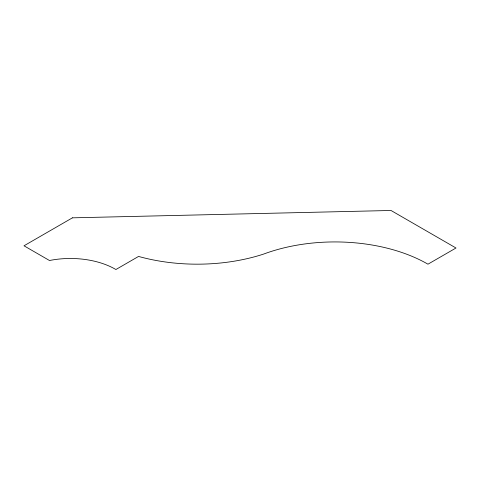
<?xml version="1.0" encoding="UTF-8"?>
<svg xmlns="http://www.w3.org/2000/svg" width="480" height="480" viewBox="0 0 480 480"><rect width="100%" height="100%" fill="white"/><g stroke="black" fill="none" stroke-linecap="round" stroke-linejoin="round"><path stroke-width="0.72" d="M72.426 217.836L24 245.796L49.488 260.508A63.75 36.81 0 0 1 115.89 269.52L138.558 256.434A134.91 77.892 0 0 0 263.616 254.082A131.448 75.888 0 0 1 427.962 264.186L456 248.004L391.008 210.48L72.426 217.836"/></g></svg>
